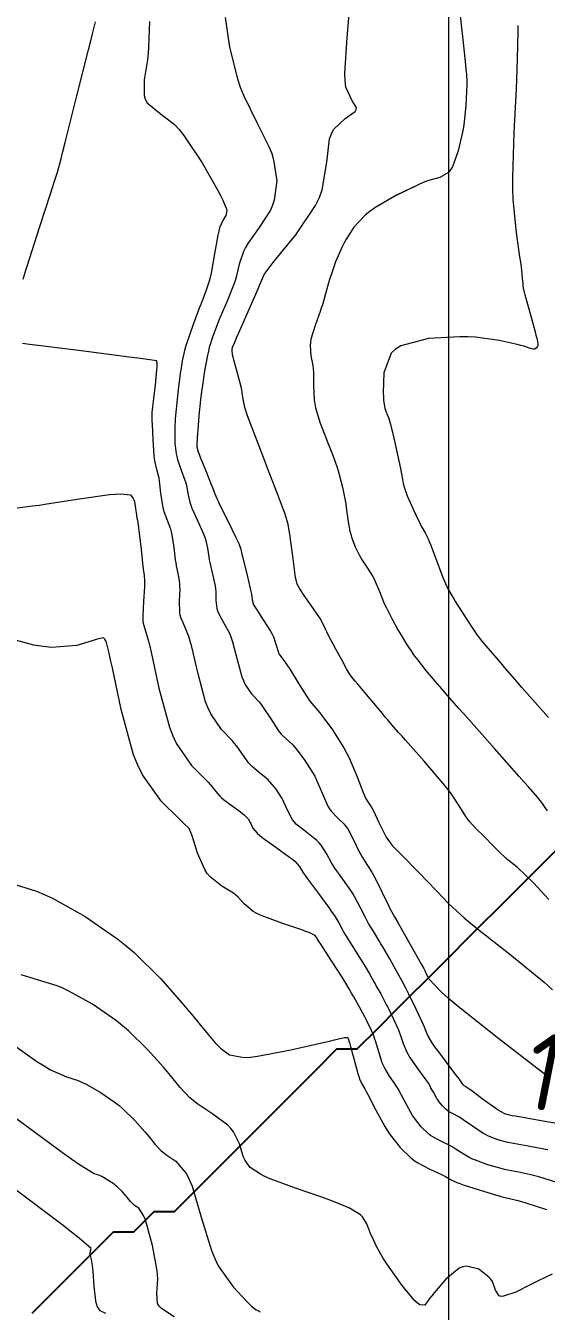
# Model space of a CAD drawing. Header units: millimetres. Extents: x 837475 to 838477, y 1189012 to 1191015.
# Drawn here: x 837855.7 to 837881.3, y 1189236.5 to 1189299.7 of the extents above; entities that cross this region are included whole.
import ezdxf

# ---------------------------------------------------------------- set-up
doc = ezdxf.new("R2010")
doc.units = ezdxf.units.MM
doc.header["$LTSCALE"] = 0.3
doc.layers.add('COORD', color=253, linetype='Continuous', lineweight=20)
doc.layers.add('DRENAJE', color=5, linetype='Continuous', lineweight=25)
doc.layers.add('COTAS 10', color=7, linetype='Continuous', lineweight=9, true_color=0x6e3e2d)
doc.layers.add('COTAS INT', color=7, linetype='Continuous', lineweight=5, true_color=0x9fa19f)
doc.styles.get("Standard").update_dxf_attribs({"font": 'isocp2.shx', "bigfont": '@extfont2.shx'})

msp = doc.modelspace()

# ---------------------------------------------------------------- linework, layer by layer
at = {"layer": 'COORD'}
msp.add_line((837876.514, 1189013.872), (837876.514, 1191013.872), dxfattribs=at)
at = {"layer": 'COTAS 10'}
for points in [[(837855.577, 1189287.272), (837855.709, 1189287.712), (837855.789, 1189287.965), (837855.887, 1189288.274), (837856.397, 1189289.863), (837856.914, 1189291.464), (837857.016, 1189291.781), (837857.101, 1189292.043), (837857.26, 1189292.532), (837857.433, 1189293.187), (837857.527, 1189293.553), (837857.641, 1189293.999), (837858.216, 1189296.28), (837858.786, 1189298.546), (837858.895, 1189298.983), (837858.984, 1189299.337), (837859.131, 1189299.93)], [(837879.906, 1189299.75), (837879.905, 1189299.631), (837879.903, 1189299.487), (837879.892, 1189298.752), (837879.853, 1189297.551), (837879.834, 1189297.112), (837879.812, 1189296.627), (837879.704, 1189294.492), (837879.64, 1189292.256), (837879.647, 1189291.707), (837879.664, 1189291.189), (837879.812, 1189289.574), (837879.991, 1189288.368), (837880.027, 1189288.107), (837880.058, 1189287.879), (837880.122, 1189287.321), (837880.144, 1189287.035), (837880.148, 1189286.979), (837880.152, 1189286.933), (837880.158, 1189286.849), (837880.215, 1189286.633), (837880.25, 1189286.504), (837880.293, 1189286.345), (837880.52, 1189285.521), (837880.749, 1189284.683), (837880.793, 1189284.515), (837880.83, 1189284.375), (837880.893, 1189284.102), (837880.887, 1189284.012), (837880.88, 1189283.988), (837880.87, 1189283.965), (837880.811, 1189283.882), (837880.721, 1189283.831), (837880.692, 1189283.827), (837880.66, 1189283.828), (837880.527, 1189283.869), (837880.202, 1189283.973), (837880.049, 1189284.013), (837879.869, 1189284.058), (837878.99, 1189284.262), (837877.812, 1189284.42), (837877.443, 1189284.436), (837877.056, 1189284.439), (837875.504, 1189284.352), (837874.149, 1189283.993)], [(837875.966, 1189249.342), (837875.822, 1189249.535), (837875.719, 1189249.681), (837875.635, 1189249.806), (837875.479, 1189250.083), (837875.367, 1189250.366), (837875.31, 1189250.495), (837875.241, 1189250.646), (837874.897, 1189251.375), (837874.538, 1189252.117), (837874.459, 1189252.276), (837874.39, 1189252.416), (837874.215, 1189252.754), (837874.05, 1189253.049), (837873.987, 1189253.161), (837873.916, 1189253.287), (837873.6, 1189253.851), (837873.257, 1189254.45), (837873.17, 1189254.598), (837873.086, 1189254.739), (837872.813, 1189255.18), (837872.561, 1189255.6), (837872.49, 1189255.727), (837872.42, 1189255.858), (837872.162, 1189256.369), (837871.871, 1189256.913), (837871.779, 1189257.065), (837871.681, 1189257.218), (837871.287, 1189257.776), (837870.907, 1189258.311), (837870.818, 1189258.449), (837870.736, 1189258.583), (837870.499, 1189259.031), (837870.232, 1189259.446), (837870.131, 1189259.559), (837870.019, 1189259.67), (837869.517, 1189260.067), (837869.023, 1189260.466), (837868.915, 1189260.58), (837868.819, 1189260.696), (837868.581, 1189261.125), (837868.398, 1189261.557), (837868.339, 1189261.673), (837868.275, 1189261.788), (837868.013, 1189262.194), (837867.711, 1189262.563), (837867.622, 1189262.654), (837867.531, 1189262.741), (837867.184, 1189263.018), (837866.844, 1189263.299), (837866.757, 1189263.388), (837866.674, 1189263.482), (837866.4, 1189263.865), (837866.083, 1189264.312), (837865.972, 1189264.446), (837865.851, 1189264.585), (837865.33, 1189265.127), (837864.796, 1189265.895), (837864.666, 1189266.176), (837864.545, 1189266.488), (837864.171, 1189267.864), (837863.869, 1189269.188), (837863.792, 1189269.467), (837863.719, 1189269.708), (837863.482, 1189270.263), (837863.318, 1189270.633), (837863.291, 1189270.757), (837863.271, 1189270.891), (837863.268, 1189271.453), (837863.289, 1189272.03), (837863.284, 1189272.173), (837863.276, 1189272.308), (837863.208, 1189272.738), (837863.116, 1189273.177), (837863.092, 1189273.318), (837863.069, 1189273.468), (837862.994, 1189274.082), (837862.9, 1189274.694), (837862.867, 1189274.842), (837862.83, 1189274.981), (837862.668, 1189275.409), (837862.507, 1189275.839), (837862.471, 1189275.98), (837862.438, 1189276.131), (837862.349, 1189276.755), (837862.277, 1189277.351), (837862.255, 1189277.484), (837862.233, 1189277.604), (837862.144, 1189277.921), (837862.06, 1189278.283), (837862.039, 1189278.431), (837862.021, 1189278.599), (837861.965, 1189279.38), (837861.93, 1189280.141), (837861.924, 1189280.297), (837861.92, 1189280.43), (837861.919, 1189280.712), (837861.949, 1189280.996), (837861.964, 1189281.13), (837861.982, 1189281.289), (837862.073, 1189282.06), (837862.151, 1189282.809), (837862.162, 1189282.953), (837862.167, 1189283.069), (837862.148, 1189283.26), (837861.564, 1189283.338), (837861.215, 1189283.384), (837860.784, 1189283.44), (837858.547, 1189283.729), (837856.316, 1189284.015), (837855.888, 1189284.068), (837855.543, 1189284.111)], [(837874.923, 1189284.198), (837874.149, 1189283.993), (837873.886, 1189283.825), (837873.672, 1189283.628), (837873.306, 1189282.67), (837873.285, 1189281.7), (837873.289, 1189281.495), (837873.297, 1189281.318), (837873.359, 1189280.911), (837873.442, 1189280.697), (837873.464, 1189280.642), (837873.484, 1189280.589), (837873.552, 1189280.415), (837873.648, 1189280.079), (837873.687, 1189279.924), (837873.731, 1189279.742), (837873.933, 1189278.862), (837874.129, 1189277.97), (837874.168, 1189277.78), (837874.201, 1189277.615), (837874.269, 1189277.225), (837874.359, 1189276.894), (837874.406, 1189276.766), (837874.463, 1189276.622), (837874.749, 1189275.971), (837874.923, 1189275.603)], [(837874.749, 1189275.971), (837875.051, 1189275.334), (837875.119, 1189275.199), (837875.179, 1189275.082), (837875.337, 1189274.807), (837875.489, 1189274.51), (837875.545, 1189274.378), (837875.607, 1189274.225), (837875.883, 1189273.494), (837876.164, 1189272.742), (837876.23, 1189272.576), (837876.291, 1189272.428), (837876.467, 1189272.045), (837876.674, 1189271.688), (837876.753, 1189271.556), (837876.843, 1189271.411), (837877.246, 1189270.765), (837877.666, 1189270.118), (837877.766, 1189269.971), (837877.859, 1189269.838), (837878.134, 1189269.475), (837878.429, 1189269.127), (837878.535, 1189269.003), (837878.651, 1189268.868), (837879.144, 1189268.3)], [(837876.753, 1189271.556), (837876.734, 1189271.589)], [(837881.411, 1189265.719), (837880.762, 1189266.455), (837880.1, 1189267.203), (837879.924, 1189267.403), (837879.752, 1189267.599), (837879.157, 1189268.283), (837879.144, 1189268.3)], [(837854.638, 1189249.962), (837856.245, 1189248.815), (837856.597, 1189248.587), (837856.908, 1189248.399), (837857.695, 1189248.046), (837858.269, 1189247.872), (837858.446, 1189247.797), (837858.631, 1189247.71), (837859.365, 1189247.299), (837860.103, 1189246.788), (837860.29, 1189246.639), (837860.471, 1189246.485), (837861.063, 1189245.902), (837861.549, 1189245.354), (837861.662, 1189245.222), (837861.766, 1189245.1), (837862.065, 1189244.73), (837862.365, 1189244.414), (837862.47, 1189244.325), (837862.584, 1189244.235), (837863.075, 1189243.906), (837863.604, 1189243.28), (837863.742, 1189243.003), (837863.876, 1189242.681), (837864.329, 1189241.146), (837864.831, 1189239.508), (837864.995, 1189239.122), (837865.17, 1189238.765), (837865.894, 1189237.72), (837866.552, 1189237.027), (837866.685, 1189236.892), (837866.798, 1189236.782), (837867.026, 1189236.59), (837867.106, 1189236.562), (837867.124, 1189236.555), (837867.14, 1189236.549), (837867.186, 1189236.531), (837867.227, 1189236.48)], [(837881.807, 1189245.766), (837880.868, 1189245.929), (837879.964, 1189246.081), (837879.779, 1189246.114), (837879.623, 1189246.142), (837879.298, 1189246.212), (837879.048, 1189246.347), (837878.939, 1189246.418), (837878.814, 1189246.502), (837878.221, 1189246.926), (837877.649, 1189247.343), (837877.538, 1189247.424), (837877.447, 1189247.489), (837877.288, 1189247.6), (837877.264, 1189247.613), (837877.257, 1189247.617), (837877.251, 1189247.622), (837877.23, 1189247.642), (837877.21, 1189247.667), (837877.205, 1189247.675), (837877.2, 1189247.684), (837877.181, 1189247.717), (837877.042, 1189247.91), (837876.96, 1189248.019), (837876.86, 1189248.152), (837876.343, 1189248.833), (837875.966, 1189249.342)]]:
    msp.add_lwpolyline(points, dxfattribs=at)
at = {"layer": 'COTAS INT'}
for points in [[(837881.419, 1189256.776), (837881.03, 1189257.204), (837880.69, 1189257.57), (837879.864, 1189258.37), (837879.427, 1189258.714), (837879.332, 1189258.792), (837879.247, 1189258.863), (837879.034, 1189259.059), (837878.882, 1189259.219), (837878.836, 1189259.267), (837878.787, 1189259.317), (837878.598, 1189259.512), (837878.364, 1189259.747), (837878.288, 1189259.822), (837878.208, 1189259.902), (837877.874, 1189260.225), (837877.527, 1189260.608), (837877.437, 1189260.725), (837877.349, 1189260.848), (837877.056, 1189261.33), (837876.618, 1189261.987), (837876.439, 1189262.22), (837876.235, 1189262.474), (837875.289, 1189263.577), (837874.375, 1189264.605), (837874.191, 1189264.812), (837874.037, 1189264.986), (837873.727, 1189265.337), (837873.49, 1189265.616), (837873.381, 1189265.745), (837873.254, 1189265.897), (837872.636, 1189266.632), (837872.03, 1189267.36), (837871.909, 1189267.506), (837871.809, 1189267.629), (837871.618, 1189267.875), (837871.482, 1189268.114), (837871.416, 1189268.232), (837871.339, 1189268.374), (837870.958, 1189269.073), (837870.579, 1189269.784), (837870.502, 1189269.933), (837870.437, 1189270.06), (837870.304, 1189270.345), (837870.175, 1189270.585), (837870.113, 1189270.684), (837870.039, 1189270.797), (837869.678, 1189271.321), (837869.315, 1189271.841), (837869.241, 1189271.951), (837869.178, 1189272.047), (837869.045, 1189272.27), (837868.976, 1189272.559), (837868.953, 1189272.697), (837868.929, 1189272.86), (837868.827, 1189273.656), (837868.725, 1189274.479), (837868.7, 1189274.659), (837868.677, 1189274.818), (837868.607, 1189275.219), (837868.491, 1189275.611), (837868.439, 1189275.763), (837868.379, 1189275.935), (837868.087, 1189276.714), (837867.71, 1189277.69), (837867.596, 1189277.985), (837867.476, 1189278.292), (837867.008, 1189279.489), (837866.61, 1189280.55), (837866.535, 1189280.77), (837866.475, 1189280.959), (837866.384, 1189281.375), (837866.347, 1189281.697), (837866.321, 1189281.827), (837866.288, 1189281.974), (837866.11, 1189282.652), (837865.933, 1189283.309), (837865.901, 1189283.442), (837865.875, 1189283.554), (837865.843, 1189283.786), (837865.856, 1189283.866), (837865.86, 1189283.883), (837865.862, 1189283.898), (837865.871, 1189283.931), (837865.994, 1189284.212), (837866.069, 1189284.383), (837866.161, 1189284.594), (837866.644, 1189285.689), (837867.127, 1189286.793), (837867.22, 1189287.008), (837867.295, 1189287.185), (837867.42, 1189287.499), (837867.665, 1189287.835), (837867.816, 1189288.026), (837868.003, 1189288.259), (837868.981, 1189289.454), (837869.954, 1189290.897), (837870.139, 1189291.286), (837870.286, 1189291.672), (837870.514, 1189293.028), (837870.643, 1189294.165), (837870.729, 1189294.412), (837870.837, 1189294.63), (837871.407, 1189295.173), (837871.894, 1189295.519), (837871.949, 1189295.613), (837871.969, 1189295.706), (837871.755, 1189296.034), (837871.449, 1189296.71), (837871.411, 1189297.021), (837871.394, 1189297.387), (837871.504, 1189299.159), (837871.669, 1189301.065)], [(837877.038, 1189300.5), (837877.196, 1189299.049), (837877.325, 1189297.812), (837877.349, 1189297.567), (837877.369, 1189297.363), (837877.399, 1189296.978), (837877.389, 1189296.733), (837877.383, 1189296.618), (837877.377, 1189296.482), (837877.342, 1189295.82), (837877.259, 1189294.991), (837877.222, 1189294.751), (837877.178, 1189294.506), (837876.971, 1189293.579), (837876.682, 1189292.797), (837876.587, 1189292.643), (837876.486, 1189292.515), (837876.067, 1189292.279), (837875.459, 1189292.107), (837875.238, 1189292.02), (837874.995, 1189291.916), (837873.928, 1189291.4), (837872.868, 1189290.778), (837872.629, 1189290.607), (837872.414, 1189290.438), (837871.834, 1189289.832), (837871.437, 1189289.205), (837871.338, 1189289.022), (837871.244, 1189288.834), (837870.941, 1189288.122), (837870.699, 1189287.432), (837870.642, 1189287.258), (837870.59, 1189287.091), (837870.44, 1189286.552), (837870.288, 1189286.015), (837870.235, 1189285.851), (837870.177, 1189285.679), (837869.927, 1189284.999), (837869.725, 1189284.33), (837869.697, 1189284.164), (837869.681, 1189284.007), (837869.726, 1189283.511), (837869.819, 1189283.02), (837869.835, 1189282.866), (837869.846, 1189282.704), (837869.846, 1189282.052), (837869.88, 1189281.341), (837869.912, 1189281.14), (837869.954, 1189280.939), (837870.184, 1189280.2), (837870.459, 1189279.494), (837870.53, 1189279.314), (837870.597, 1189279.14), (837870.819, 1189278.565), (837871.013, 1189278.007), (837871.063, 1189277.843), (837871.111, 1189277.676), (837871.27, 1189277.041), (837871.403, 1189276.394), (837871.434, 1189276.219), (837871.463, 1189276.047), (837871.548, 1189275.44), (837871.644, 1189274.877), (837871.68, 1189274.731), (837871.719, 1189274.591), (837871.897, 1189274.12), (837872.115, 1189273.691), (837872.18, 1189273.575), (837872.247, 1189273.462), (837872.508, 1189273.064), (837872.764, 1189272.653), (837872.829, 1189272.531), (837872.891, 1189272.405), (837873.093, 1189271.92), (837873.3, 1189271.401), (837873.366, 1189271.255), (837873.435, 1189271.106), (837873.713, 1189270.559), (837874.006, 1189270.031), (837874.085, 1189269.894), (837874.162, 1189269.762), (837874.432, 1189269.32), (837874.738, 1189268.873)], [(837861.783, 1189299.937), (837861.742, 1189298.677), (837861.718, 1189298.361), (837861.687, 1189298.058), (837861.529, 1189297.08), (837861.517, 1189296.296), (837861.578, 1189296.115), (837861.668, 1189295.95), (837862.226, 1189295.484), (837863.008, 1189294.88), (837863.238, 1189294.628), (837863.474, 1189294.338), (837864.378, 1189292.987), (837865.136, 1189291.664), (837865.281, 1189291.392), (837865.398, 1189291.162), (837865.584, 1189290.675), (837865.556, 1189290.463), (837865.537, 1189290.406), (837865.514, 1189290.35), (837865.391, 1189290.158), (837865.234, 1189289.794), (837865.189, 1189289.63), (837865.144, 1189289.439), (837864.977, 1189288.522), (837864.81, 1189287.573), (837864.765, 1189287.362), (837864.72, 1189287.173), (837864.563, 1189286.677), (837864.37, 1189286.207), (837864.302, 1189286.034), (837864.229, 1189285.843), (837863.915, 1189285.001), (837863.618, 1189284.148), (837863.557, 1189283.951), (837863.503, 1189283.771), (837863.385, 1189283.259), (837863.319, 1189282.799), (837863.299, 1189282.651), (837863.279, 1189282.494), (837863.2, 1189281.852), (837863.126, 1189281.204), (837863.109, 1189281.043), (837863.094, 1189280.889), (837863.049, 1189280.402), (837863.026, 1189279.953), (837863.023, 1189279.824), (837863.023, 1189279.693), (837863.037, 1189279.201), (837863.1, 1189278.691), (837863.131, 1189278.549), (837863.167, 1189278.405), (837863.347, 1189277.883), (837863.529, 1189277.387), (837863.567, 1189277.26), (837863.599, 1189277.139), (837863.67, 1189276.739), (837863.766, 1189276.309), (837863.813, 1189276.168), (837863.869, 1189276.018), (837864.15, 1189275.399), (837864.431, 1189274.777), (837864.488, 1189274.626), (837864.536, 1189274.483), (837864.635, 1189274.043), (837864.698, 1189273.614), (837864.724, 1189273.478), (837864.753, 1189273.336), (837864.887, 1189272.762), (837865.008, 1189272.187), (837865.028, 1189272.044), (837865.043, 1189271.909), (837865.049, 1189271.479), (837865.089, 1189271.079), (837865.125, 1189270.963), (837865.171, 1189270.845), (837865.427, 1189270.397), (837865.729, 1189269.835), (837865.803, 1189269.645), (837865.874, 1189269.439), (837866.097, 1189268.573), (837866.327, 1189267.728), (837866.401, 1189267.537), (837866.481, 1189267.364), (837866.809, 1189266.892), (837867.172, 1189266.488), (837867.274, 1189266.357), (837867.376, 1189266.219), (837867.75, 1189265.649), (837868.099, 1189265.118), (837868.185, 1189265.003), (837868.267, 1189264.903), (837868.524, 1189264.655), (837868.797, 1189264.406), (837868.888, 1189264.305), (837868.986, 1189264.189), (837869.396, 1189263.653), (837869.81, 1189263.013), (837869.91, 1189262.831), (837870.004, 1189262.647), (837870.292, 1189261.967), (837870.556, 1189261.365), (837870.635, 1189261.231), (837870.717, 1189261.111), (837871.033, 1189260.794), (837871.36, 1189260.484), (837871.448, 1189260.368), (837871.535, 1189260.239), (837871.84, 1189259.667), (837872.12, 1189259.086), (837872.191, 1189258.952), (837872.259, 1189258.83), (837872.48, 1189258.487), (837872.719, 1189258.114), (837872.798, 1189257.973), (837872.882, 1189257.816), (837873.233, 1189257.115), (837873.56, 1189256.441), (837873.63, 1189256.301), (837873.691, 1189256.181), (837873.834, 1189255.918), (837874.002, 1189255.634), (837874.078, 1189255.501), (837874.167, 1189255.345), (837874.595, 1189254.586), (837875.158, 1189253.584), (837875.274, 1189253.378), (837875.322, 1189253.281), (837875.346, 1189253.232), (837875.375, 1189253.173), (837875.516, 1189252.88), (837876.149, 1189252.212), (837876.475, 1189251.929)], [(837865.5, 1189300.138), (837865.722, 1189298.681), (837866.11, 1189297.126), (837866.249, 1189296.719), (837866.402, 1189296.323), (837867.069, 1189294.978), (837867.679, 1189293.76), (837867.796, 1189293.444), (837867.891, 1189293.137), (837868.047, 1189292.105), (837867.92, 1189291.161), (837867.837, 1189290.91), (837867.733, 1189290.663), (837867.186, 1189289.806), (837866.618, 1189289.026), (837866.502, 1189288.828), (837866.404, 1189288.637), (837866.198, 1189288.01), (837866.053, 1189287.379), (837865.992, 1189287.185), (837865.924, 1189286.983), (837865.603, 1189286.183), (837865.265, 1189285.4), (837865.185, 1189285.209), (837865.111, 1189285.028), (837864.893, 1189284.466), (837864.723, 1189283.907), (837864.679, 1189283.729), (837864.637, 1189283.539), (837864.498, 1189282.769), (837864.389, 1189282.044), (837864.365, 1189281.884), (837864.345, 1189281.741), (837864.295, 1189281.37), (837864.259, 1189281.018), (837864.247, 1189280.887), (837864.234, 1189280.741), (837864.179, 1189280.093), (837864.131, 1189279.477), (837864.123, 1189279.351), (837864.116, 1189279.245), (837864.108, 1189279.022), (837864.179, 1189278.783), (837864.222, 1189278.666), (837864.275, 1189278.528), (837864.55, 1189277.844), (837864.825, 1189277.17), (837864.878, 1189277.036), (837864.921, 1189276.926), (837864.992, 1189276.723), (837865.093, 1189276.486), (837865.155, 1189276.356), (837865.232, 1189276.197), (837865.631, 1189275.389), (837866.032, 1189274.573), (837866.109, 1189274.409), (837866.172, 1189274.273), (837866.277, 1189274.003), (837866.327, 1189273.759), (837866.355, 1189273.639), (837866.39, 1189273.495), (837866.567, 1189272.785), (837866.74, 1189272.066), (837866.772, 1189271.916), (837866.797, 1189271.788), (837866.83, 1189271.505), (837866.907, 1189271.268), (837866.959, 1189271.17), (837867.024, 1189271.057), (837867.373, 1189270.53), (837867.738, 1189269.962), (837867.814, 1189269.822), (837867.879, 1189269.691), (837868.023, 1189269.282), (837868.109, 1189268.968), (837868.136, 1189268.897), (837868.166, 1189268.833), (837868.288, 1189268.658), (837868.493, 1189268.391), (837868.576, 1189268.269), (837868.67, 1189268.126), (837869.1, 1189267.433), (837869.524, 1189266.754), (837869.613, 1189266.619), (837869.689, 1189266.507), (837869.865, 1189266.292), (837870.063, 1189266.071), (837870.155, 1189265.955), (837870.262, 1189265.815), (837870.78, 1189265.113), (837871.345, 1189264.237), (837871.482, 1189263.989), (837871.61, 1189263.738), (837872.003, 1189262.808), (837872.292, 1189262.034), (837872.355, 1189261.882), (837872.411, 1189261.755), (837872.549, 1189261.521), (837872.683, 1189261.336), (837872.736, 1189261.241), (837872.795, 1189261.128), (837873.066, 1189260.558), (837873.358, 1189259.964), (837873.431, 1189259.834), (837873.5, 1189259.719), (837873.721, 1189259.43), (837874.024, 1189259.129), (837874.145, 1189259.007), (837874.281, 1189258.869), (837874.908, 1189258.228), (837875.596, 1189257.519), (837875.771, 1189257.337), (837875.94, 1189257.162), (837876.493, 1189256.582), (837877.266, 1189255.871), (837877.573, 1189255.613), (837877.919, 1189255.329), (837879.507, 1189254.081), (837881.195, 1189252.704), (837881.606, 1189252.337)], [(837873.928, 1189291.4), (837874.923, 1189291.881)], [(837855.053, 1189276.003), (837856.025, 1189276.12), (837856.365, 1189276.167), (837856.736, 1189276.221), (837858.335, 1189276.47), (837859.815, 1189276.678), (837860.112, 1189276.706), (837860.359, 1189276.722), (837860.844, 1189276.673), (837860.983, 1189276.489), (837861.013, 1189276.42), (837861.039, 1189276.342), (837861.102, 1189275.997), (837861.138, 1189275.667), (837861.148, 1189275.599), (837861.157, 1189275.541), (837861.187, 1189275.418), (837861.229, 1189275.185), (837861.246, 1189275.058), (837861.265, 1189274.904), (837861.352, 1189274.122), (837861.441, 1189273.322), (837861.461, 1189273.158), (837861.479, 1189273.017), (837861.528, 1189272.714), (837861.544, 1189272.43), (837861.541, 1189272.301), (837861.535, 1189272.151), (837861.487, 1189271.427), (837861.454, 1189270.702), (837861.457, 1189270.551), (837861.465, 1189270.421), (837861.537, 1189270.13), (837861.71, 1189269.581), (837861.782, 1189269.289), (837861.864, 1189268.936), (837862.244, 1189267.155), (837862.763, 1189265.248), (837862.932, 1189264.816), (837863.111, 1189264.425), (837863.852, 1189263.361), (837864.529, 1189262.682), (837864.669, 1189262.535), (837864.789, 1189262.405), (837865.05, 1189262.081), (837865.249, 1189261.846), (837865.33, 1189261.772), (837865.421, 1189261.695), (837865.844, 1189261.381), (837866.265, 1189261.077), (837866.356, 1189261.004), (837866.435, 1189260.936), (837866.63, 1189260.735), (837866.74, 1189260.564), (837866.767, 1189260.515), (837866.792, 1189260.466), (837866.869, 1189260.284), (837867.083, 1189260.026), (837867.195, 1189259.93), (837867.329, 1189259.822), (837868.002, 1189259.339), (837868.678, 1189258.857), (837868.814, 1189258.749), (837868.929, 1189258.653), (837869.157, 1189258.396), (837869.351, 1189258.08), (837869.445, 1189257.945), (837869.555, 1189257.791), (837870.094, 1189257.065), (837870.643, 1189256.322), (837870.759, 1189256.157), (837870.86, 1189256.009), (837871.092, 1189255.622), (837871.279, 1189255.275), (837871.35, 1189255.153), (837871.43, 1189255.02), (837871.792, 1189254.443), (837872.17, 1189253.844), (837872.261, 1189253.696), (837872.346, 1189253.556), (837872.604, 1189253.115), (837872.821, 1189252.727), (837872.881, 1189252.621), (837872.941, 1189252.514), (837873.156, 1189252.13), (837873.382, 1189251.708), (837873.449, 1189251.577), (837873.519, 1189251.44), (837873.785, 1189250.896), (837874.03, 1189250.356), (837874.085, 1189250.221), (837874.134, 1189250.093), (837874.268, 1189249.684), (837874.436, 1189249.274), (837874.507, 1189249.145), (837874.588, 1189249.009), (837874.969, 1189248.461), (837875.364, 1189247.922), (837875.453, 1189247.791), (837875.533, 1189247.669), (837875.611, 1189247.536)], [(837859.582, 1189269.577), (837859.568, 1189269.593), (837859.521, 1189269.632), (837859.293, 1189269.589), (837859.165, 1189269.554), (837859.009, 1189269.51), (837858.212, 1189269.266), (837856.985, 1189269.162), (837856.557, 1189269.207), (837856.092, 1189269.283), (837854.096, 1189269.819)], [(837881.767, 1189242.881), (837880.934, 1189243.131), (837880.731, 1189243.186), (837880.54, 1189243.235), (837879.952, 1189243.359), (837879.409, 1189243.467), (837879.247, 1189243.505), (837879.08, 1189243.548), (837878.434, 1189243.732), (837877.821, 1189243.949), (837877.675, 1189244.012), (837877.54, 1189244.076), (837877.136, 1189244.315), (837876.778, 1189244.551), (837876.672, 1189244.612), (837876.563, 1189244.672), (837876.143, 1189244.872), (837875.723, 1189245.098), (837875.613, 1189245.174), (837875.507, 1189245.256), (837875.149, 1189245.599), (837874.817, 1189246.025), (837874.727, 1189246.159), (837874.638, 1189246.3), (837874.324, 1189246.867), (837874.025, 1189247.427), (837873.946, 1189247.564), (837873.867, 1189247.692), (837873.596, 1189248.089), (837873.354, 1189248.482), (837873.294, 1189248.608), (837873.237, 1189248.742), (837873.058, 1189249.286), (837872.902, 1189249.82), (837872.86, 1189249.947), (837872.819, 1189250.065), (837872.674, 1189250.418), (837872.499, 1189250.764), (837872.439, 1189250.878), (837872.374, 1189251), (837872.097, 1189251.505), (837871.833, 1189251.979), (837871.776, 1189252.08), (837871.727, 1189252.168), (837871.608, 1189252.38), (837871.436, 1189252.661), (837871.353, 1189252.793), (837871.254, 1189252.949), (837870.77, 1189253.706), (837870.3, 1189254.439), (837870.21, 1189254.579), (837870.138, 1189254.692), (837870.021, 1189254.875), (837870.006, 1189254.897), (837869.997, 1189254.909), (837869.986, 1189254.924), (837869.93, 1189254.998), (837869.637, 1189255.146), (837869.477, 1189255.207), (837869.283, 1189255.277), (837868.293, 1189255.604), (837867.274, 1189255.981), (837867.06, 1189256.083), (837866.876, 1189256.184), (837866.459, 1189256.54), (837866.152, 1189256.889), (837866.037, 1189256.985), (837865.91, 1189257.081), (837865.342, 1189257.429), (837864.762, 1189257.89), (837864.627, 1189258.058), (837864.503, 1189258.243), (837864.146, 1189259.056), (837863.911, 1189259.805), (837863.863, 1189259.95), (837863.823, 1189260.067), (837863.742, 1189260.266), (837863.717, 1189260.283), (837863.712, 1189260.287), (837863.708, 1189260.29), (837863.7, 1189260.297), (837863.496, 1189260.498), (837863.367, 1189260.623), (837863.208, 1189260.779), (837862.373, 1189261.595), (837861.437, 1189262.905), (837861.214, 1189263.372), (837861.006, 1189263.884), (837860.386, 1189266.111), (837859.959, 1189268.161), (837859.872, 1189268.561), (837859.799, 1189268.888), (837859.651, 1189269.468), (837859.596, 1189269.558), (837859.582, 1189269.577)], [(837881.358, 1189261.138), (837881.168, 1189261.414), (837881.115, 1189261.487), (837881.063, 1189261.558), (837880.871, 1189261.8), (837880.43, 1189262.308), (837880.219, 1189262.547), (837879.971, 1189262.828), (837878.754, 1189264.199), (837877.507, 1189265.601), (837877.239, 1189265.903), (837877.006, 1189266.167), (837876.442, 1189266.81), (837876.071, 1189267.242), (837875.958, 1189267.374), (837875.841, 1189267.512), (837875.385, 1189268.054), (837874.944, 1189268.599), (837874.838, 1189268.739), (837874.738, 1189268.873)], [(837854.968, 1189257.568), (837856.221, 1189257.189), (837856.608, 1189257.025), (837857.012, 1189256.835), (837858.613, 1189255.937), (837860.224, 1189254.822), (837860.634, 1189254.495), (837861.028, 1189254.16), (837862.322, 1189252.888), (837863.382, 1189251.69), (837863.629, 1189251.403), (837863.856, 1189251.135), (837864.508, 1189250.328), (837865.011, 1189249.73), (837865.144, 1189249.593), (837865.274, 1189249.47), (837865.721, 1189249.128), (837866.445, 1189249.009), (837866.75, 1189249.025), (837867.1, 1189249.062), (837868.741, 1189249.375), (837870.322, 1189249.743), (837870.634, 1189249.815), (837870.891, 1189249.874), (837871.368, 1189249.981), (837871.469, 1189249.994), (837871.49, 1189249.994), (837871.507, 1189249.993), (837871.541, 1189249.978), (837871.553, 1189249.957), (837871.557, 1189249.949), (837871.562, 1189249.94), (837871.608, 1189249.775), (837871.635, 1189249.673), (837871.669, 1189249.546), (837871.847, 1189248.887), (837872.038, 1189248.209), (837872.081, 1189248.072), (837872.12, 1189247.956), (837872.223, 1189247.717), (837872.371, 1189247.462), (837872.438, 1189247.336), (837872.517, 1189247.186), (837872.895, 1189246.443), (837873.357, 1189245.609), (837873.488, 1189245.401), (837873.62, 1189245.204), (837874.108, 1189244.577), (837874.635, 1189244.072), (837874.791, 1189243.952), (837874.952, 1189243.84), (837875.57, 1189243.508), (837876.121, 1189243.263), (837876.239, 1189243.206), (837876.343, 1189243.155), (837876.593, 1189243.01), (837876.902, 1189242.862), (837877.043, 1189242.809), (837877.208, 1189242.75), (837878.002, 1189242.493), (837878.809, 1189242.251), (837878.981, 1189242.201), (837879.132, 1189242.16), (837879.494, 1189242.074), (837879.906, 1189241.97), (837880.089, 1189241.916), (837880.302, 1189241.853), (837881.319, 1189241.535)], [(837881.588, 1189238.359), (837880.904, 1189238.015), (837880.71, 1189237.918), (837880.515, 1189237.821), (837879.798, 1189237.466), (837879.203, 1189237.262), (837879.086, 1189237.26), (837878.989, 1189237.283), (837878.808, 1189237.562), (837878.654, 1189237.985), (837878.573, 1189238.098), (837878.476, 1189238.21), (837877.988, 1189238.599), (837877.377, 1189238.752), (837877.201, 1189238.715), (837877.023, 1189238.644), (837876.358, 1189238.099), (837875.785, 1189237.435), (837875.665, 1189237.289), (837875.561, 1189237.159), (837875.326, 1189236.824), (837875.078, 1189236.835), (837874.967, 1189236.922), (837874.837, 1189237.046), (837874.213, 1189237.798), (837873.567, 1189238.694), (837873.423, 1189238.908), (837873.293, 1189239.108), (837872.952, 1189239.707), (837872.731, 1189240.184), (837872.677, 1189240.306), (837872.628, 1189240.425), (837872.477, 1189240.819), (837872.263, 1189241.165), (837872.173, 1189241.253), (837872.069, 1189241.338), (837871.586, 1189241.617), (837870.837, 1189241.922), (837870.567, 1189242.024), (837870.269, 1189242.132), (837868.967, 1189242.586), (837867.723, 1189243.045), (837867.463, 1189243.158), (837867.239, 1189243.264), (837866.732, 1189243.594), (837866.488, 1189243.947), (837866.429, 1189244.068), (837866.373, 1189244.198), (837866.204, 1189244.751), (837865.915, 1189245.352), (837865.784, 1189245.512), (837865.631, 1189245.67), (837864.895, 1189246.217), (837864.113, 1189246.742), (837863.931, 1189246.884), (837863.764, 1189247.026), (837863.287, 1189247.529), (837862.811, 1189248.117), (837862.646, 1189248.313), (837862.466, 1189248.522), (837861.693, 1189249.395), (837860.75, 1189250.323), (837860.462, 1189250.567), (837860.163, 1189250.805), (837858.989, 1189251.618), (837857.821, 1189252.273), (837857.527, 1189252.411), (837857.245, 1189252.531), (837856.331, 1189252.807), (837855.479, 1189253.069)], [(837876.475, 1189251.929), (837876.488, 1189251.917), (837876.897, 1189251.575), (837878.966, 1189249.94), (837881.043, 1189248.338), (837881.458, 1189248.017)], [(837881.372, 1189244.457), (837881.173, 1189244.501), (837880.41, 1189244.644), (837879.686, 1189244.774), (837879.513, 1189244.81), (837879.352, 1189244.845), (837878.866, 1189244.972), (837878.434, 1189245.148), (837878.307, 1189245.215), (837878.177, 1189245.289), (837877.678, 1189245.621), (837877.214, 1189245.947), (837877.105, 1189246.018), (837877.005, 1189246.08), (837876.716, 1189246.236), (837876.556, 1189246.322), (837876.493, 1189246.355), (837876.435, 1189246.396), (837876.379, 1189246.439), (837876.189, 1189246.621), (837876.014, 1189246.846), (837875.966, 1189246.917), (837875.919, 1189246.992), (837875.753, 1189247.292), (837875.611, 1189247.536)], [(837862.998, 1189236.26), (837862.372, 1189236.656), (837862.265, 1189236.779), (837862.186, 1189236.907), (837862.14, 1189237.417), (837862.194, 1189238.11), (837862.178, 1189238.353), (837862.149, 1189238.619), (837861.932, 1189239.768), (837861.643, 1189240.836), (837861.569, 1189241.051), (837861.497, 1189241.232), (837861.256, 1189241.595), (837861.055, 1189241.729), (837861.008, 1189241.766), (837860.966, 1189241.802), (837860.843, 1189241.931), (837860.721, 1189242.082), (837860.679, 1189242.132), (837860.632, 1189242.186), (837860.434, 1189242.41), (837860.192, 1189242.648), (837860.119, 1189242.71), (837860.042, 1189242.772), (837859.741, 1189242.98), (837859.441, 1189243.148), (837859.366, 1189243.184), (837859.293, 1189243.214), (837859.059, 1189243.285), (837858.338, 1189243.729), (837857.958, 1189243.995), (837857.501, 1189244.323), (837855.202, 1189246.023)], [(837859.638, 1189236.425), (837859.363, 1189236.555), (837859.212, 1189236.774), (837859.179, 1189236.892), (837859.149, 1189237.034), (837859.071, 1189237.753), (837859.018, 1189238.49), (837859.004, 1189238.643), (837858.989, 1189238.774), (837858.938, 1189239.065), (837858.897, 1189239.204), (837858.889, 1189239.239), (837858.883, 1189239.273), (837858.873, 1189239.384), (837858.879, 1189239.48), (837858.883, 1189239.505), (837858.887, 1189239.529), (837858.911, 1189239.607), (837858.324, 1189240.122), (837857.943, 1189240.422), (837857.468, 1189240.789), (837854.967, 1189242.682)]]:
    msp.add_lwpolyline(points, dxfattribs=at)
at = {"layer": 'DRENAJE'}
msp.add_polyline3d([(837881.987, 1189259.402, 0), (837880.987, 1189258.403, 0), (837879.987, 1189257.403, 0), (837878.988, 1189256.403, 0), (837877.988, 1189255.404, 0), (837875.989, 1189253.404, 0), (837873.989, 1189251.405, 0), (837872.99, 1189250.405, 0), (837871.99, 1189249.406, 0), (837870.99, 1189249.406, 0), (837869.991, 1189248.406, 0), (837868.991, 1189247.406, 0), (837867.991, 1189246.407, 0), (837866.992, 1189245.407, 0), (837864.992, 1189243.408, 0), (837863.993, 1189242.408, 0), (837862.993, 1189241.408, 0), (837861.993, 1189241.408, 0), (837860.994, 1189240.409, 0), (837859.994, 1189240.409, 0), (837858.994, 1189239.409, 0), (837857.995, 1189238.409, 0), (837856.995, 1189237.41, 0), (837855.995, 1189236.41, 0)], dxfattribs=at)

# ---------------------------------------------------------------- texts
at = {"layer": 'COTAS 10', "insert": (837880.004, 1189246.612), "char_height": 3.8, "attachment_point": 7, "rotation": 348.87209}
msp.add_mtext('1770', dxfattribs=at)

doc.saveas('drawing.dxf')
